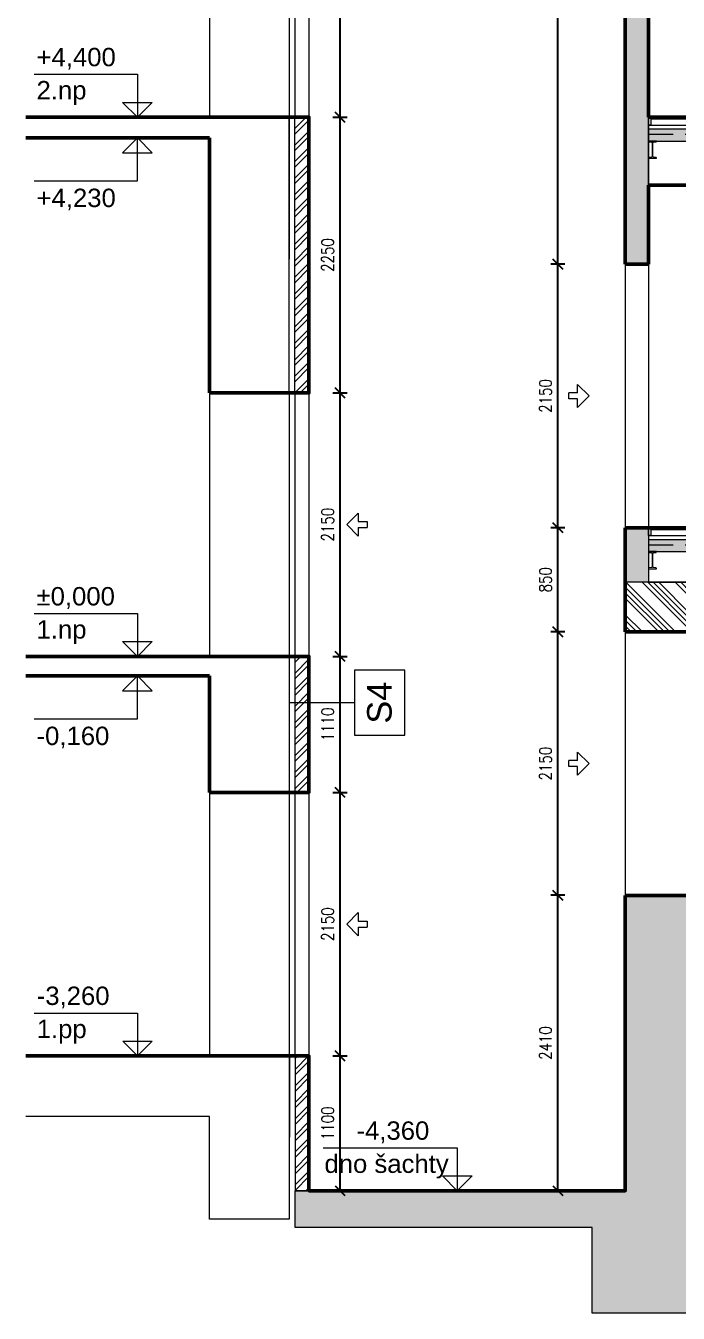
# Model space of a CAD drawing. Header units: millimetres. Extents: x 89194 to 559352, y -753138 to -204019.
# Drawn here: x 164522 to 169845, y -703803 to -693297 of the extents above; entities that cross this region are included whole.
import ezdxf

# ---------------------------------------------------------------- set-up
doc = ezdxf.new("R2010")
doc.units = ezdxf.units.MM
doc.header["$LTSCALE"] = 400
doc.header["$PDMODE"] = 3
doc.linetypes.add('DASHED', pattern=[0.75, 0.5, -0.25])
for name, color, linetype, lineweight in [('RG_koty', 7, 'Continuous', 9), ('RG_Koty_vyskove', 7, 'Continuous', 5), ('RG_pohled', 200, 'Continuous', 9), ('RG_popisy', 11, 'Continuous', 9), ('RG_rozhraní mater', 51, 'Continuous', 9), ('RG_skladby konstrukcí', 5, 'Continuous', 9), ('RG_výrobky zámečník', 6, 'Continuous', 9), ('RG_zdivo nové', 1, 'Continuous', 50), ('RG_zdivo stavajici', 30, 'Continuous', 50), ('RG_čárkovaně', 40, 'DASHED', 9), ('RG_šrafy', 253, 'Continuous', 9)]:
    doc.layers.add(name, color=color, linetype=linetype, lineweight=lineweight)
doc.styles.add('ARIAL', font='Arial.ttf')
doc.styles.add('Arial 200', font='Arial.ttf', dxfattribs={"height": 200})
doc.styles.add('Koty', font='romans.shx', dxfattribs={"width": 0.8})
doc.dimstyles.new('RG_50_vnitřní', dxfattribs={"dimscale": 50, "dimtxt": 2, "dimasz": 1.6, "dimexe": 1.15, "dimexo": 0, "dimgap": 1, "dimtad": 1, "dimdec": 0, "dimrnd": 5, "dimzin": 0, "dimdsep": 46, "dimtxsty": 'Koty', "dimblk1": 'OBLIQUE', "dimblk2": 'OBLIQUE', "dimsah": 1, "dimcen": 0.09, "dimclrd": 256, "dimclre": 256, "dimclrt": 2, "dimazin": 0, "dimtfac": 1, "dimtdec": 0, "dimtmove": 2, "dimatfit": 3, "dimfxl": 1.15, "dimfxlon": 1, "dimtolj": 1, "dimtzin": 0, "dimarcsym": 0})

# ---------------------------------------------------------------- blocks, each defined once
blk = doc.blocks.new('_Oblique')
at = {"color": 0, "linetype": 'ByBlock', "lineweight": -2}
blk.add_line((-0.5, -0.5), (0.5, 0.5), dxfattribs=at)
blk = doc.blocks.new('*D136')
at = {"layer": 'Defpoints', "color": 0, "transparency": 16777216}
for p in [(168862, -700393), (169412, -700393), (169412, -702803)]:
    blk.add_point(p, dxfattribs=at)
at = {"layer": 'RG_koty', "lineweight": -2, "transparency": 16777216}
for p, q in [((168920, -700393), (168805, -700393)), ((168862, -702803), (168862, -700393)), ((168920, -702803), (168805, -702803))]:
    blk.add_line(p, q, dxfattribs=at)
at = {"layer": 'RG_koty', "lineweight": -2, "transparency": 16777216, "xscale": 80, "yscale": 80, "zscale": 80}
for p, rotation in [((168862, -700393), 90), ((168862, -702803), 270)]:
    blk.add_blockref('_Oblique', p, dxfattribs=dict(at, rotation=rotation))
at = {"layer": 'RG_koty', "color": 2, "transparency": 16777216, "insert": (168762, -701598), "char_height": 100, "attachment_point": 5, "rotation": 90, "style": 'Koty'}
blk.add_mtext('\\A1;2410', dxfattribs=at)
blk = doc.blocks.new('*D137')
at = {"layer": 'Defpoints', "color": 0, "transparency": 16777216}
for p in [(168862, -698243), (169412, -698243), (169412, -700393)]:
    blk.add_point(p, dxfattribs=at)
at = {"layer": 'RG_koty', "lineweight": -2, "transparency": 16777216}
for p, q in [((168920, -698243), (168805, -698243)), ((168862, -700393), (168862, -698243)), ((168920, -700393), (168805, -700393))]:
    blk.add_line(p, q, dxfattribs=at)
at = {"layer": 'RG_koty', "lineweight": -2, "transparency": 16777216, "xscale": 80, "yscale": 80, "zscale": 80}
for p, rotation in [((168862, -698243), 90), ((168862, -700393), 270)]:
    blk.add_blockref('_Oblique', p, dxfattribs=dict(at, rotation=rotation))
at = {"layer": 'RG_koty', "color": 2, "transparency": 16777216, "insert": (168762, -699318), "char_height": 100, "attachment_point": 5, "rotation": 90, "style": 'Koty'}
blk.add_mtext('\\A1;2150', dxfattribs=at)
blk = doc.blocks.new('*D138')
at = {"layer": 'Defpoints', "color": 0, "transparency": 16777216}
for p in [(168862, -697393), (169412, -697393), (169412, -698243)]:
    blk.add_point(p, dxfattribs=at)
at = {"layer": 'RG_koty', "lineweight": -2, "transparency": 16777216}
for p, q in [((168920, -697393), (168805, -697393)), ((168862, -698243), (168862, -697393)), ((168920, -698243), (168805, -698243))]:
    blk.add_line(p, q, dxfattribs=at)
at = {"layer": 'RG_koty', "lineweight": -2, "transparency": 16777216, "xscale": 80, "yscale": 80, "zscale": 80}
for p, rotation in [((168862, -697393), 90), ((168862, -698243), 270)]:
    blk.add_blockref('_Oblique', p, dxfattribs=dict(at, rotation=rotation))
at = {"layer": 'RG_koty', "color": 2, "transparency": 16777216, "insert": (168762, -697818), "char_height": 100, "attachment_point": 5, "rotation": 90, "style": 'Koty'}
blk.add_mtext('\\A1;850', dxfattribs=at)
blk = doc.blocks.new('*D139')
at = {"layer": 'Defpoints', "color": 0, "transparency": 16777216}
for p in [(168862, -695243), (169412, -695243), (169412, -697393)]:
    blk.add_point(p, dxfattribs=at)
at = {"layer": 'RG_koty', "lineweight": -2, "transparency": 16777216}
for p, q in [((168920, -695243), (168805, -695243)), ((168862, -697393), (168862, -695243)), ((168920, -697393), (168805, -697393))]:
    blk.add_line(p, q, dxfattribs=at)
at = {"layer": 'RG_koty', "lineweight": -2, "transparency": 16777216, "xscale": 80, "yscale": 80, "zscale": 80}
for p, rotation in [((168862, -695243), 90), ((168862, -697393), 270)]:
    blk.add_blockref('_Oblique', p, dxfattribs=dict(at, rotation=rotation))
at = {"layer": 'RG_koty', "color": 2, "transparency": 16777216, "insert": (168762, -696318), "char_height": 100, "attachment_point": 5, "rotation": 90, "style": 'Koty'}
blk.add_mtext('\\A1;2150', dxfattribs=at)
blk = doc.blocks.new('*D140')
at = {"layer": 'Defpoints', "color": 0, "transparency": 16777216}
for p in [(168862, -686343), (169412, -686343), (169412, -695243)]:
    blk.add_point(p, dxfattribs=at)
at = {"layer": 'RG_koty', "lineweight": -2, "transparency": 16777216}
for p, q in [((168920, -686343), (168805, -686343)), ((168862, -695243), (168862, -686343)), ((168920, -695243), (168805, -695243))]:
    blk.add_line(p, q, dxfattribs=at)
at = {"layer": 'RG_koty', "lineweight": -2, "transparency": 16777216, "xscale": 80, "yscale": 80, "zscale": 80}
for p, rotation in [((168862, -686343), 90), ((168862, -695243), 270)]:
    blk.add_blockref('_Oblique', p, dxfattribs=dict(at, rotation=rotation))
at = {"layer": 'RG_koty', "color": 2, "transparency": 16777216, "insert": (168762, -690793), "char_height": 100, "attachment_point": 5, "rotation": 90, "style": 'Koty'}
blk.add_mtext('\\A1;8900', dxfattribs=at)
blk = doc.blocks.new('*D141')
at = {"layer": 'Defpoints', "color": 0, "transparency": 16777216}
for p in [(166672, -701703), (167086, -701703), (166672, -702803)]:
    blk.add_point(p, dxfattribs=at)
at = {"layer": 'RG_koty', "lineweight": -2, "transparency": 16777216}
for p, q in [((167028, -701703), (167143, -701703)), ((167086, -702803), (167086, -701703)), ((167028, -702803), (167143, -702803))]:
    blk.add_line(p, q, dxfattribs=at)
at = {"layer": 'RG_koty', "lineweight": -2, "transparency": 16777216, "xscale": 80, "yscale": 80, "zscale": 80}
for p, rotation in [((167086, -701703), 90), ((167086, -702803), 270)]:
    blk.add_blockref('_Oblique', p, dxfattribs=dict(at, rotation=rotation))
at = {"layer": 'RG_koty', "color": 2, "transparency": 16777216, "insert": (166986, -702253), "char_height": 100, "attachment_point": 5, "rotation": 90, "style": 'Koty'}
blk.add_mtext('\\A1;1100', dxfattribs=at)
blk = doc.blocks.new('*D142')
at = {"layer": 'Defpoints', "color": 0, "transparency": 16777216}
for p in [(166672, -699553), (167086, -699553), (166672, -701703)]:
    blk.add_point(p, dxfattribs=at)
at = {"layer": 'RG_koty', "lineweight": -2, "transparency": 16777216}
for p, q in [((167028, -699553), (167143, -699553)), ((167086, -701703), (167086, -699553)), ((167028, -701703), (167143, -701703))]:
    blk.add_line(p, q, dxfattribs=at)
at = {"layer": 'RG_koty', "lineweight": -2, "transparency": 16777216, "xscale": 80, "yscale": 80, "zscale": 80}
for p, rotation in [((167086, -699553), 90), ((167086, -701703), 270)]:
    blk.add_blockref('_Oblique', p, dxfattribs=dict(at, rotation=rotation))
at = {"layer": 'RG_koty', "color": 2, "transparency": 16777216, "insert": (166986, -700628), "char_height": 100, "attachment_point": 5, "rotation": 90, "style": 'Koty'}
blk.add_mtext('\\A1;2150', dxfattribs=at)
blk = doc.blocks.new('*D143')
at = {"layer": 'Defpoints', "color": 0, "transparency": 16777216}
for p in [(166672, -698443), (167086, -698443), (166672, -699553)]:
    blk.add_point(p, dxfattribs=at)
at = {"layer": 'RG_koty', "lineweight": -2, "transparency": 16777216}
for p, q in [((167028, -698443), (167143, -698443)), ((167086, -699553), (167086, -698443)), ((167028, -699553), (167143, -699553))]:
    blk.add_line(p, q, dxfattribs=at)
at = {"layer": 'RG_koty', "lineweight": -2, "transparency": 16777216, "xscale": 80, "yscale": 80, "zscale": 80}
for p, rotation in [((167086, -698443), 90), ((167086, -699553), 270)]:
    blk.add_blockref('_Oblique', p, dxfattribs=dict(at, rotation=rotation))
at = {"layer": 'RG_koty', "color": 2, "transparency": 16777216, "insert": (166986, -698998), "char_height": 100, "attachment_point": 5, "rotation": 90, "style": 'Koty'}
blk.add_mtext('\\A1;1110', dxfattribs=at)
blk = doc.blocks.new('*D144')
at = {"layer": 'Defpoints', "color": 0, "transparency": 16777216}
for p in [(166672, -696293), (167086, -696293), (166672, -698443)]:
    blk.add_point(p, dxfattribs=at)
at = {"layer": 'RG_koty', "lineweight": -2, "transparency": 16777216}
for p, q in [((167028, -696293), (167143, -696293)), ((167086, -698443), (167086, -696293)), ((167028, -698443), (167143, -698443))]:
    blk.add_line(p, q, dxfattribs=at)
at = {"layer": 'RG_koty', "lineweight": -2, "transparency": 16777216, "xscale": 80, "yscale": 80, "zscale": 80}
for p, rotation in [((167086, -696293), 90), ((167086, -698443), 270)]:
    blk.add_blockref('_Oblique', p, dxfattribs=dict(at, rotation=rotation))
at = {"layer": 'RG_koty', "color": 2, "transparency": 16777216, "insert": (166986, -697368), "char_height": 100, "attachment_point": 5, "rotation": 90, "style": 'Koty'}
blk.add_mtext('\\A1;2150', dxfattribs=at)
blk = doc.blocks.new('*D145')
at = {"layer": 'Defpoints', "color": 0, "transparency": 16777216}
for p in [(166672, -694043), (167086, -694043), (166672, -696293)]:
    blk.add_point(p, dxfattribs=at)
at = {"layer": 'RG_koty', "lineweight": -2, "transparency": 16777216}
for p, q in [((167028, -694043), (167143, -694043)), ((167086, -696293), (167086, -694043)), ((167028, -696293), (167143, -696293))]:
    blk.add_line(p, q, dxfattribs=at)
at = {"layer": 'RG_koty', "lineweight": -2, "transparency": 16777216, "xscale": 80, "yscale": 80, "zscale": 80}
for p, rotation in [((167086, -694043), 90), ((167086, -696293), 270)]:
    blk.add_blockref('_Oblique', p, dxfattribs=dict(at, rotation=rotation))
at = {"layer": 'RG_koty', "color": 2, "transparency": 16777216, "insert": (166986, -695168), "char_height": 100, "attachment_point": 5, "rotation": 90, "style": 'Koty'}
blk.add_mtext('\\A1;2250', dxfattribs=at)
blk = doc.blocks.new('*D146')
at = {"layer": 'Defpoints', "color": 0, "transparency": 16777216}
for p in [(166672, -691893), (167086, -691893), (166672, -694043)]:
    blk.add_point(p, dxfattribs=at)
at = {"layer": 'RG_koty', "lineweight": -2, "transparency": 16777216}
for p, q in [((167028, -691893), (167143, -691893)), ((167086, -694043), (167086, -691893)), ((167028, -694043), (167143, -694043))]:
    blk.add_line(p, q, dxfattribs=at)
at = {"layer": 'RG_koty', "lineweight": -2, "transparency": 16777216, "xscale": 80, "yscale": 80, "zscale": 80}
for p, rotation in [((167086, -691893), 90), ((167086, -694043), 270)]:
    blk.add_blockref('_Oblique', p, dxfattribs=dict(at, rotation=rotation))
at = {"layer": 'RG_koty', "color": 2, "transparency": 16777216, "insert": (166986, -692968), "char_height": 100, "attachment_point": 5, "rotation": 90, "style": 'Koty'}
blk.add_mtext('\\A1;2150', dxfattribs=at)

msp = doc.modelspace()

# ---------------------------------------------------------------- hatches: boundary and pattern name
at = {"layer": 'RG_šrafy'}
h = msp.add_hatch(dxfattribs=at)
h.set_pattern_fill('ANSI34', color=256, scale=10, angle=90)
h.set_pattern_definition([(135, (169709.04, -697996.52), (-134.7038, -134.7038), []), (135, (169709.04, -697951.62), (-134.7038, -134.7038), []), (135, (169709.04, -697906.72), (-134.7038, -134.7038), []), (135, (169709.04, -697861.82), (-134.7038, -134.7038), [])])
h.paths.add_polyline_path([(169942.4, -697838.2), (169412.4, -697838.2), (169412.4, -698243.2), (169942.4, -698243.2)])
h.paths.add_polyline_path([(193012.4, -699473.2), (192572.4, -699473.2), (192572.4, -700373.2), (193012.4, -700373.2)])
h.paths.add_polyline_path([(193012.4, -696493.2), (192572.4, -696493.2), (192572.4, -697393.2), (192572.4, -697437.2), (193012.4, -697437.2)])
h.paths.add_polyline_path([(193012.4, -693143.2), (192572.4, -693143.2), (192572.4, -694043.2), (192572.4, -694125.2), (193012.4, -694125.2)])
h.paths.add_polyline_path([(192572.4, -689643.2), (192572.4, -689725.2), (193012.4, -689725.2), (193012.4, -688743.2), (192572.4, -688743.2)])
h.paths.add_polyline_path([(192572.4, -686225.2), (193012.4, -686225.2), (193012.4, -685443.2), (192572.4, -685443.2), (192572.4, -685743.2)])
h.paths.add_polyline_path([(177072.4, -697393.2), (177072.4, -697838.2), (177512.4, -697838.2), (177512.4, -696493.2), (177072.4, -696493.2)])
h.paths.add_polyline_path([(177072.4, -694043.2), (177072.4, -694125.2), (177512.4, -694125.2), (177512.4, -693143.2), (177072.4, -693143.2)])
h.paths.add_polyline_path([(177512.4, -688743.2), (177072.4, -688743.2), (177072.4, -689643.2), (177072.4, -689725.2), (177512.4, -689725.2)])
h.paths.add_polyline_path([(177072.4, -685743.2), (177072.4, -686225.2), (177512.4, -686225.2), (177512.4, -685443.2), (177072.4, -685443.2)])
h = msp.add_hatch(dxfattribs=at)
h.set_pattern_fill('ANSI32', color=256, scale=10)
h.set_pattern_definition([(45, (186005.67, -695862.38), (-67.3519, 67.3519), []), (45, (186050.57, -695862.38), (-67.3519, 67.3519), [])])
h.paths.add_polyline_path([(185957.4, -696293.2), (186072.4, -696293.2), (186072.4, -695643.2), (185957.4, -695643.2)])
h.paths.add_polyline_path([(166718.9, -702803.2), (166832.4, -702803.2), (166832.4, -701703.2), (166718.9, -701703.2)])
h.paths.add_polyline_path([(166717.4, -687493.2), (166832.4, -687493.2), (166832.4, -686343.2), (166835, -686091.3), (166781.2, -686090.8), (166781.2, -686090.8), (166717.4, -686090.1)])
h.paths.add_polyline_path([(166832.4, -689643.2), (166717.4, -689643.2), (166717.4, -691893.2), (166832.4, -691893.2)])
h.paths.add_polyline_path([(166832.4, -694043.2), (166717.4, -694043.2), (166717.4, -696293.2), (166832.4, -696293.2)])
h.paths.add_polyline_path([(166832.4, -698821.1), (166717.4, -698821.1), (166717.4, -699553.2), (166832.4, -699553.2)])
h.paths.add_polyline_path([(166717.4, -698821.1), (166832.4, -698821.1), (166832.4, -698443.2), (166717.4, -698443.2)])
at = {"layer": 'RG_šrafy', "ltscale": 0.0007}
h = msp.add_hatch(dxfattribs=at)
h.set_pattern_fill('PLASTY_LEHCENE', color=256, scale=40)
h.set_pattern_definition([(45, (-38700.08, -88521.15), (-113.137085, 113.137085), []), (0, (-38519.81, -88468.15), (113.137085, 113.137085), [20, -206.27417]), (45, (-38499.8, -88468.15), (-113.137085, 113.137085), [20, -140]), (90, (-38485.66, -88454.01), (-113.137085, 113.137085), [20, -206.27417]), (135, (-38485.66, -88434.01), (-113.137085, -113.137085), [20, -140]), (0, (-38519.81, -88419.87), (113.137085, 113.137085), [20, -206.27417]), (45, (-38533.95, -88434.01), (-113.137085, 113.137085), [20, -140]), (90, (-38533.95, -88454.01), (-113.137085, 113.137085), [20, -206.27417]), (135, (-38519.8, -88468.15), (-113.137085, -113.137085), [20, -140]), (135, (-38545.8, -88521.15), (-113.137085, -113.137085), [])])
h.paths.add_polyline_path([(169602.4, -686343.2), (169412.4, -686343.2), (169412.4, -695243.2), (169602.4, -695243.2)])
h.paths.add_polyline_path([(169412.4, -697838.2), (169602.4, -697838.2), (169602.4, -697393.2), (169412.4, -697393.2)])
h.paths.add_polyline_path([(187952.4, -700373.2), (187952.4, -700643.2), (188142.4, -700643.2), (188142.4, -700373.2), (188142.4, -698693.2), (187952.4, -698693.2)])
h.paths.add_polyline_path([(188142.4, -697873.2), (188142.4, -697588.2), (187952.4, -697588.2), (187952.4, -698443.2), (188142.4, -698443.2)])
at = {"layer": 'RG_šrafy'}
h = msp.add_hatch(dxfattribs=at)
h.set_pattern_fill('ZELEZOBETON', color=256, scale=10)
h.set_pattern_definition([(45, (-15500, -4400), (-35.355339, 35.355339), []), (45, (-15485.86, -4400), (-35.355339, 35.355339), []), (45, (-15457.574, -4400), (-21.2132034, 49.4974747), [20, -10, 0, -10])])
h.paths.add_polyline_path([(177072.4, -694138.2), (169602.4, -694138.2), (169602.4, -694183.2), (177072.4, -694183.2)])
h = msp.add_hatch(dxfattribs=at)
h.set_pattern_fill('ZELEZOBETON', color=256, scale=20)
h.set_pattern_definition([(45, (-15500, -4400), (-70.710678, 70.710678), []), (45, (-15471.72, -4400), (-70.710678, 70.710678), []), (45, (-15415.15, -4400), (-42.426407, 98.99495), [40, -20, 0, -20])])
h.paths.add_polyline_path([(177072.4, -694183.2), (169602.4, -694183.2), (169602.4, -694238.2), (177072.4, -694238.2)])
h = msp.add_hatch(dxfattribs=at)
h.set_pattern_fill('ZELEZOBETON', color=256, scale=10)
h.set_pattern_definition([(45, (-15500, -7750), (-35.355339, 35.355339), []), (45, (-15485.86, -7750), (-35.355339, 35.355339), []), (45, (-15457.574, -7750), (-21.2132034, 49.4974747), [20, -10, 0, -10])])
h.paths.add_polyline_path([(177072.4, -697488.2), (169602.4, -697488.2), (169602.4, -697533.2), (177072.4, -697533.2)])
h = msp.add_hatch(dxfattribs=at)
h.set_pattern_fill('ZELEZOBETON', color=256, scale=20)
h.set_pattern_definition([(45, (-15500, -7750), (-70.710678, 70.710678), []), (45, (-15471.72, -7750), (-70.710678, 70.710678), []), (45, (-15415.15, -7750), (-42.426407, 98.99495), [40, -20, 0, -20])])
h.paths.add_polyline_path([(177072.4, -697533.2), (169602.4, -697533.2), (169602.4, -697588.2), (177072.4, -697588.2)])
at = {"layer": 'RG_šrafy', "ltscale": 0.0007}
h = msp.add_hatch(dxfattribs=at)
h.set_pattern_fill('ZELEZOBETON', color=256, scale=30)
h.set_pattern_definition([(45, (-38756.65, -88521.15), (-106.066017, 106.066017), []), (45, (-38714.22, -88521.15), (-106.066017, 106.066017), []), (45, (-38629.37, -88521.15), (-63.63961, 148.492424), [60, -30, 0, -30])])
h.paths.add_polyline_path([(188142.4, -698443.2), (187952.4, -698443.2), (186652.4, -698443.2), (186652.4, -698693.2), (187952.4, -698693.2), (188142.4, -698693.2)])
h.paths.add_polyline_path([(189115.7, -700653.2), (186652.4, -700653.2), (186652.4, -700773.2), (189084.5, -700773.2)])
h.paths.add_polyline_path([(192952.4, -700653.2), (189212.5, -700653.2), (189181.3, -700773.2), (192572.4, -700773.2), (192572.4, -701033.7), (191872.4, -701033.7), (191872.4, -701633.7), (193572.4, -701633.7), (193572.4, -701033.7), (192952.4, -701033.7)])
h.paths.add_polyline_path([(169942.4, -700393.2), (169942.4, -703803.2), (169142.4, -703803.2), (169142.4, -703103.2), (166718.9, -703103.2), (166718.9, -702803.2), (169412.4, -702803.2), (169412.4, -700393.2)])

# ---------------------------------------------------------------- linework, layer by layer
at = {"layer": 'RG_Koty_vyskove', "transparency": 33554687, "extrusion": (0, 0, -1)}
for p, q in [((164590.5, -693693.2), (165432.7, -693693.2)), ((164590.5, -694563.2), (165432.7, -694563.2)), ((164590.5, -698093.2), (165432.7, -698093.2)), ((164590.5, -698953.2), (165432.7, -698953.2)), ((164592.1, -701353.2), (165434.2, -701353.2)), ((166948.6, -702453.2), (168042.4, -702453.2))]:
    msp.add_line(p, q, dxfattribs=at)
at = {"layer": 'RG_Koty_vyskove', "transparency": 33554687}
for p, q in [((165432.7, -693693.2), (165432.7, -694043.2)), ((165432.7, -694043.2), (165312.8, -693923.1, 0)), ((165312.8, -693923.1, 0), (165432.8, -693923.1, 0)), ((165552.8, -693923.1, 0), (165432.7, -694043.2)), ((165432.8, -693923.1, 0), (165552.8, -693923.1, 0)), ((165432.7, -694213.2), (165312.8, -694333.3, 0)), ((165432.7, -694563.2), (165432.7, -694213.2)), ((165552.8, -694333.3, 0), (165432.7, -694213.2)), ((165312.8, -694333.3, 0), (165432.8, -694333.3, 0)), ((165432.8, -694333.3, 0), (165552.8, -694333.3, 0)), ((165432.7, -698093.2), (165432.7, -698443.2)), ((165432.7, -698443.2), (165312.8, -698323.1, 0)), ((165312.8, -698323.1, 0), (165432.8, -698323.1, 0)), ((165552.8, -698323.1, 0), (165432.7, -698443.2)), ((165432.8, -698323.1, 0), (165552.8, -698323.1, 0)), ((165432.7, -698603.2), (165312.8, -698723.3, 0)), ((165432.7, -698953.2), (165432.7, -698603.2)), ((165552.8, -698723.3, 0), (165432.7, -698603.2)), ((165312.8, -698723.3, 0), (165432.8, -698723.3, 0)), ((165432.8, -698723.3, 0), (165552.8, -698723.3, 0)), ((165434.2, -701353.2), (165434.2, -701703.2)), ((165434.2, -701703.2), (165314.4, -701583.1, 0)), ((165314.4, -701583.1, 0), (165434.4, -701583.1, 0)), ((165554.4, -701583.1, 0), (165434.2, -701703.2)), ((165434.4, -701583.1, 0), (165554.4, -701583.1, 0)), ((168042.4, -702453.2), (168042.4, -702803.2)), ((168042.4, -702803.2), (167922.6, -702683.1, 0)), ((167922.6, -702683.1, 0), (168042.6, -702683.1, 0)), ((168162.6, -702683.1, 0), (168042.4, -702803.2)), ((168042.6, -702683.1, 0), (168162.6, -702683.1, 0))]:
    msp.add_line(p, q, dxfattribs=at)
for points in [[(165732.7, -694043.2), (165132.7, -694043.2)], [(165732.7, -694213.2), (165132.7, -694213.2)], [(165732.7, -698443.2), (165132.7, -698443.2)], [(165732.7, -698603.2), (165132.7, -698603.2)], [(165734.2, -701703.2), (165134.2, -701703.2)], [(168342.4, -702803.2), (167742.4, -702803.2)]]:
    msp.add_lwpolyline(points, dxfattribs=at)
at = {"layer": 'RG_pohled'}
for points in [[(166022.4, -691893.2), (166022.4, -694043.2)], [(166672.4, -691893.2), (166672.4, -694043.2)], [(166717.4, -691893.2), (166717.4, -694043.2)], [(166832.4, -691893.2), (166832.4, -694043.2)], [(169412.4, -695243.2), (169412.4, -697393.2)], [(169602.4, -695243.2), (169602.4, -697393.2)], [(166022.4, -696293.2), (166022.4, -698443.2)], [(166672.4, -696293.2), (166672.4, -698443.2)], [(166717.4, -696293.2), (166717.4, -698443.2)], [(166832.4, -696293.2), (166832.4, -698443.2)], [(169412.4, -698243.2), (169412.4, -700393.2)], [(166022.4, -699553.2), (166022.4, -701703.2)], [(166672.4, -699553.2), (166672.4, -701703.2)], [(166717.4, -699553.2), (166717.4, -701703.2)], [(166832.4, -699553.2), (166832.4, -701703.2)]]:
    msp.add_lwpolyline(points, dxfattribs=at)
at = {"layer": 'RG_popisy'}
for p, q in [((168951.7, -696342.6), (168951.7, -696293.8)), ((169023.8, -696293.8), (168951.7, -696293.8)), ((169117.8, -696318.2), (169023.8, -696224.2)), ((169023.8, -696293.8), (169023.8, -696224.2)), ((169117.8, -696318.2), (169023.8, -696412.2)), ((169023.8, -696342.6), (168951.7, -696342.6)), ((169023.8, -696412.2), (169023.8, -696342.6)), ((167140.9, -697368.2), (167234.9, -697274.2)), ((167140.9, -697368.2), (167234.9, -697462.2)), ((167234.9, -697274.2), (167234.9, -697343.8)), ((167234.9, -697343.8), (167306.9, -697343.8)), ((167306.9, -697343.8), (167306.9, -697392.6)), ((167234.9, -697392.6), (167234.9, -697462.2)), ((167234.9, -697392.6), (167306.9, -697392.6)), ((169117.8, -699318.2), (169023.8, -699224.2)), ((169023.8, -699293.8), (169023.8, -699224.2)), ((168951.7, -699342.6), (168951.7, -699293.8)), ((169023.8, -699293.8), (168951.7, -699293.8)), ((169023.8, -699342.6), (168951.7, -699342.6)), ((169117.8, -699318.2), (169023.8, -699412.2)), ((169023.8, -699412.2), (169023.8, -699342.6)), ((167140.9, -700628.2), (167234.9, -700534.2)), ((167140.9, -700628.2), (167234.9, -700722.2)), ((167234.9, -700534.2), (167234.9, -700603.8)), ((167234.9, -700603.8), (167306.9, -700603.8)), ((167306.9, -700603.8), (167306.9, -700652.6)), ((167234.9, -700652.6), (167234.9, -700722.2)), ((167234.9, -700652.6), (167306.9, -700652.6))]:
    msp.add_line(p, q, dxfattribs=at)
at = {"layer": 'RG_rozhraní mater'}
for points in [[(169412.4, -695243.2), (169602.4, -695243.2), (169602.4, -686343.2), (169412.4, -686343.2)], [(169622.4, -694108.2), (169602.4, -694108.2), (169602.4, -694043.2), (169622.4, -694043.2)], [(169622.4, -697458.2), (169602.4, -697458.2), (169602.4, -697393.2), (169622.4, -697393.2)], [(169942.4, -700393.2), (169942.4, -703803.2), (169142.4, -703803.2), (169142.4, -703103.2), (166718.9, -703103.2), (166718.9, -702803.2), (169412.4, -702803.2), (169412.4, -700393.2), (169942.4, -700393.2)]]:
    msp.add_lwpolyline(points, close=True, dxfattribs=at)
for points in [[(166672.4, -694043.2), (166672.4, -695203.2)], [(166672.4, -696293.2), (166672.4, -694043.2)], [(166717.4, -696293.2), (166717.4, -694043.2)], [(169602.4, -694043.2), (177072.4, -694043.2)], [(169602.4, -694043.2), (169602.4, -694598.2)], [(169602.4, -694108.2), (177072.4, -694108.2)], [(169622.4, -694058.2), (177052.4, -694058.2)], [(169602.4, -694138.2), (177072.4, -694138.2)], [(169602.4, -694238.2), (177072.4, -694238.2)], [(169412.4, -697393.2), (177072.4, -697393.2)], [(169602.4, -697393.2), (169602.4, -697838.2), (169942.4, -697838.2)], [(169602.4, -697458.2), (177072.4, -697458.2)], [(169622.4, -697408.2), (177052.4, -697408.2)], [(169602.4, -697488.2), (177072.4, -697488.2)], [(169602.4, -697588.2), (177072.4, -697588.2)], [(169942.4, -697838.2), (169412.4, -697838.2)], [(166672.4, -698443.2), (166672.4, -699553.2)], [(166717.4, -698443.2), (166717.4, -699553.2)], [(166672.4, -701703.2), (166672.4, -703034.2), (166022.4, -703034.2), (166022.4, -702197.8), (164522.4, -702197.8)], [(166673.9, -701703.2), (166672.4, -703034.2)], [(166718.9, -701703.3), (166718.9, -702803.2)], [(166832.4, -702803.2), (166718.9, -702803.2)]]:
    msp.add_lwpolyline(points, dxfattribs=at)
at = {"layer": 'RG_skladby konstrukcí'}
msp.add_lwpolyline([(167613.3, -699086.1), (167613.3, -698556.1), (167203.3, -698556.1), (167203.3, -699086.1)], close=True, dxfattribs=at)
msp.add_lwpolyline([(167203.3, -698821.1), (166672.4, -698821.1)], dxfattribs=at)
at = {"layer": 'RG_výrobky zámečník'}
for points in [[(169641.6, -694247.5), (169663.5, -694244.4, 0.3740358), (169666.2, -694241.3), (169666.2, -694238.2), (169602.4, -694238.2), (169602.4, -694241.3, 0.3740358), (169605.2, -694244.4), (169627, -694247.5, -0.3740358), (169631.6, -694252.8), (169631.6, -694363.6, -0.3740358), (169627, -694368.9), (169605.2, -694372, 0.3740358), (169602.4, -694375.1), (169602.4, -694378.2), (169666.2, -694378.2), (169666.2, -694375.1, 0.3740358), (169663.5, -694372), (169641.6, -694368.9, -0.3740358), (169637, -694363.6), (169637, -694252.8, -0.3740358)], [(169641.6, -697597.5), (169663.5, -697594.4, 0.3740358), (169666.2, -697591.3), (169666.2, -697588.2), (169602.4, -697588.2), (169602.4, -697591.3, 0.3740358), (169605.2, -697594.4), (169627, -697597.5, -0.3740358), (169631.6, -697602.8), (169631.6, -697713.6, -0.3740358), (169627, -697718.9), (169605.2, -697722, 0.3740358), (169602.4, -697725.1), (169602.4, -697728.2), (169666.2, -697728.2), (169666.2, -697725.1, 0.3740358), (169663.5, -697722), (169641.6, -697718.9, -0.3740358), (169637, -697713.6), (169637, -697602.8, -0.3740358)]]:
    msp.add_lwpolyline(points, format="xyb", close=True, dxfattribs=at)
at = {"layer": 'RG_zdivo nové'}
for p, q in [((169602.4, -690198.2), (169602.4, -694043.2)), ((169602.4, -694598.2), (169602.4, -695243.2))]:
    msp.add_line(p, q, dxfattribs=at)
for points in [[(169412.4, -686343.2), (169412.4, -695243.2)], [(169602.4, -694598.2), (177072.4, -694598.2), (177072.4, -694643.2), (177512.4, -694643.2), (177512.4, -693143.2), (177072.4, -693143.2), (177072.4, -694043.2), (169602.4, -694043.2)], [(166022.4, -694043.2), (166672.4, -694043.2)], [(166672.4, -696293.2), (166832.4, -696293.2), (166832.4, -694043.2), (166672.4, -694043.2)], [(169412.4, -695243.2), (169602.4, -695243.2)], [(166022.4, -696293.2), (166672.4, -696293.2)], [(177512.4, -697838.2), (177512.4, -696493.2), (177072.4, -696493.2), (177072.4, -697393.2), (169412.4, -697393.2)], [(169412.4, -697393.2), (169412.4, -698243.2)], [(169942.4, -698243.2), (169412.4, -698243.2)], [(166022.4, -698443.2), (166672.4, -698443.2)], [(166672.4, -699553.2), (166832.4, -699553.2), (166832.4, -698443.2), (166672.4, -698443.2)], [(166022.4, -699553.2), (166672.4, -699553.2)], [(165957.4, -701703.2), (166832.4, -701703.2), (166832.4, -702803.2), (169412.4, -702803.2), (169412.4, -700393.2)], [(169942.4, -700393.2), (169412.4, -700393.2)], [(166022.4, -701703.2), (166672.4, -701703.2)]]:
    msp.add_lwpolyline(points, dxfattribs=at)
at = {"layer": 'RG_zdivo stavajici'}
for p, q in [((166022.4, -694043.2), (164522.4, -694043.2)), ((166022.4, -694213.2), (164522.4, -694213.2)), ((166022.4, -698443.2), (164522.4, -698443.2)), ((166022.4, -698603.2), (164522.4, -698603.2)), ((166022.4, -701703.2), (164522.4, -701703.2))]:
    msp.add_line(p, q, dxfattribs=at)
for points in [[(166022.4, -696293.2), (166022.4, -694213.2)], [(166022.4, -699553.2), (166022.4, -698603.2)]]:
    msp.add_lwpolyline(points, dxfattribs=at)
at = {"layer": 'RG_čárkovaně'}
for points in [[(169602.4, -694183.2), (177072.4, -694183.2)], [(169602.4, -697533.2), (177072.4, -697533.2)]]:
    msp.add_lwpolyline(points, dxfattribs=at)

# ---------------------------------------------------------------- texts
at = {"layer": 'RG_Koty_vyskove', "transparency": 33554687, "style": 'ARIAL'}
for s, p in [('+4,400', (164610.3, -693627.7)), ('2.np', (164610.3, -693898.1)), ('+4,230', (164610.3, -694776.8)), ('%%P0,000', (164610.3, -698027.7)), ('1.np', (164610.3, -698298.1)), ('-0,160', (164610.3, -699166.8)), ('-3,260', (164611.9, -701287.7)), ('1.pp', (164611.9, -701558.1)), ('-4,360', (167220.1, -702387.7)), ('dno šachty', (166958.8, -702658.1))]:
    msp.add_text(s, height=150, dxfattribs=at).set_placement(p)
at = {"layer": 'RG_skladby konstrukcí', "insert": (167408.3, -698821.1), "char_height": 200, "width": 530, "attachment_point": 5, "rotation": 90, "style": 'Arial 200'}
msp.add_mtext('S4', dxfattribs=at)

# ---------------------------------------------------------------- dimensions: what is measured, and where the dimension line sits
at = {"layer": 'RG_koty'}
for base, p1, p2, picture, middle in [((168862.2, -686343.2), (169412.4, -695243.2), (169412.4, -686343.2), '*D140', (168762.2, -690793.2)), ((167085.9, -691893.2), (166672.4, -694043.2), (166672.4, -691893.2), '*D146', (166985.9, -692968.2)), ((167085.9, -694043.2), (166672.4, -696293.2), (166672.4, -694043.2), '*D145', (166985.9, -695168.2)), ((168862.2, -695243.2), (169412.4, -697393.2), (169412.4, -695243.2), '*D139', (168762.2, -696318.2)), ((167085.9, -696293.2), (166672.4, -698443.2), (166672.4, -696293.2), '*D144', (166985.9, -697368.2)), ((168862.2, -697393.2), (169412.4, -698243.2), (169412.4, -697393.2), '*D138', (168762.2, -697818.2)), ((168862.2, -698243.2), (169412.4, -700393.2), (169412.4, -698243.2), '*D137', (168762.2, -699318.2)), ((167085.9, -698443.2), (166672.4, -699553.2), (166672.4, -698443.2), '*D143', (166985.9, -698998.2)), ((167085.9, -699553.2), (166672.4, -701703.2), (166672.4, -699553.2), '*D142', (166985.9, -700628.2)), ((168862.2, -700393.2), (169412.4, -702803.2), (169412.4, -700393.2), '*D136', (168762.2, -701598.2)), ((167085.9, -701703.2), (166672.4, -702803.2), (166672.4, -701703.2), '*D141', (166985.9, -702253.2))]:
    dim = msp.add_linear_dim(base=base, p1=p1, p2=p2, angle=90, dimstyle='RG_50_vnitřní', dxfattribs=at)
    dim.commit()
    dim.dimension.update_dxf_attribs({"geometry": picture, "text_midpoint": middle})

doc.saveas('drawing.dxf')
